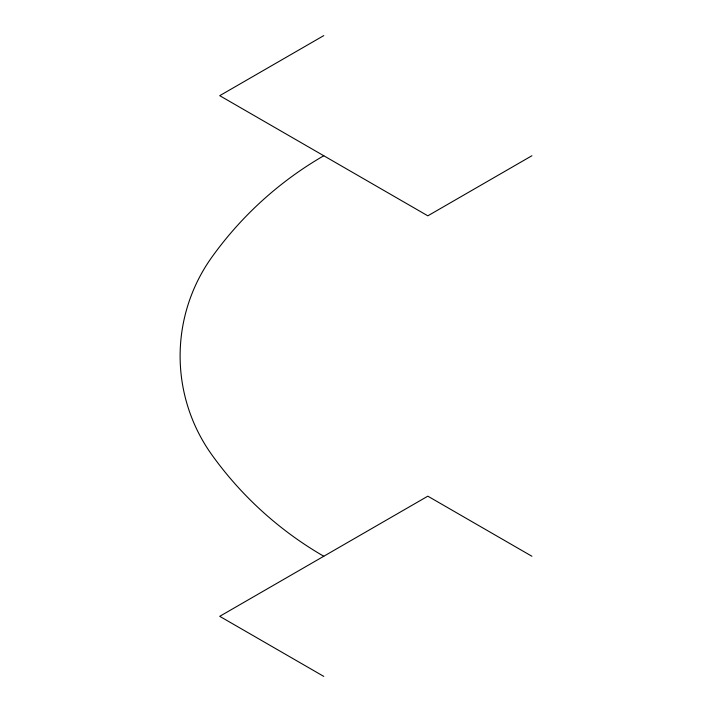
<?xml version="1.0" encoding="UTF-8"?>
<svg xmlns="http://www.w3.org/2000/svg" width="712" height="712" viewBox="0 0 712 712"><rect width="100%" height="100%" fill="white"/><g stroke="black" fill="none" stroke-linecap="round" stroke-linejoin="round"><path stroke-width="1.07" d="M323.782 35.6L219.732 95.675L427.832 215.825L531.891 155.75M531.891 556.25L427.832 496.175L219.732 616.325L323.782 676.4M323.782 155.75A357.896 357.896 0 0 0 211.936 257.068A169.714 169.714 0 0 0 211.936 454.932A357.896 357.896 0 0 0 323.782 556.25"/></g></svg>
